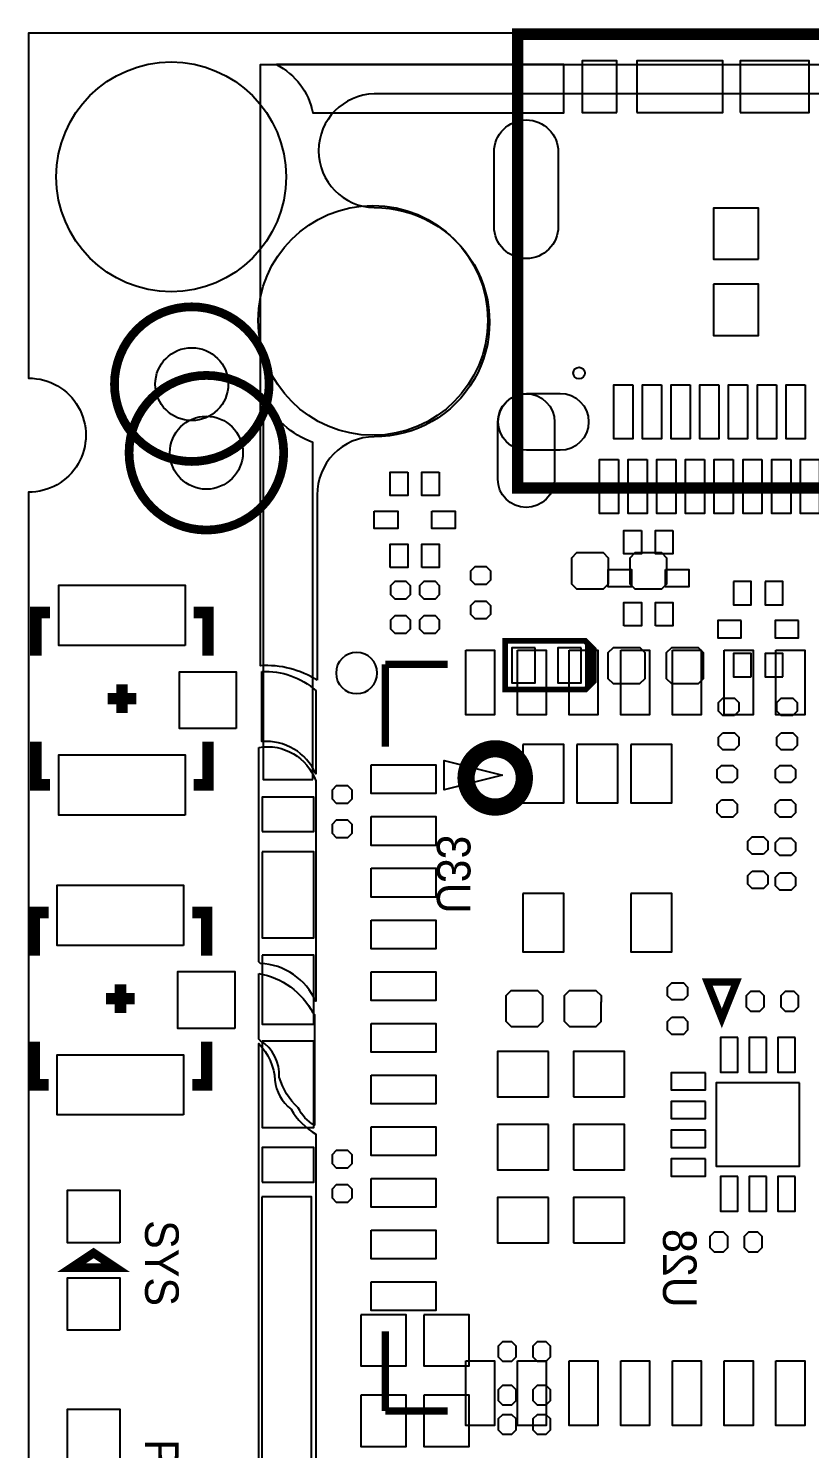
# Model space of a CAD drawing. Extents: x 0 to 69.6, y 0 to 50.1.
# Drawn here: x 0 to 13.6, y 25.36 to 50.08 of the extents above; entities that cross this region are included whole.
import ezdxf

# ---------------------------------------------------------------- set-up
doc = ezdxf.new("R2010")
doc.units = 0
for name, color, linetype in [('BG_OUTLINE', 254, 'CONTINUOUS'), ('BG_SOLDERMASK_BOTTOM', 40, 'CONTINUOUS'), ('BG_SOLDERMASK_TOP', 2, 'CONTINUOUS'), ('PG_SILKSCREEN_BOTTOM', 12, 'CONTINUOUS'), ('PG_SILKSCREEN_TOP', 254, 'CONTINUOUS'), ('PIN_BOTTOM', 1, 'CONTINUOUS'), ('PIN_TOP', 110, 'CONTINUOUS')]:
    doc.layers.add(name, color=color, linetype=linetype)

msp = doc.modelspace()

# ---------------------------------------------------------------- linework, layer by layer
at = {"layer": 'BG_OUTLINE'}
msp.add_lwpolyline([(44.79798, 50.000002), (24.79802, 50.000002), (24.79802, 48.89754), (21.59508, 48.89754), (21.59508, 50.000002), (0.999998, 50.000002), (0.01999, 50.000002), (0, 50.000002), (0, 49.980012), (0, 49.010011), (0.000102, 49.010087, 0.002521), (0, 49.000004), (0, 45.400011), (0, 43.99534), (0.00762, 43.99534, -1.003849), (0, 42.0116), (0, 22.000007)], format="xyb", dxfattribs=at)
at = {"layer": 'BG_SOLDERMASK_BOTTOM'}
for points in [[(9.3218, 49.4538), (4.318, 49.4538, -0.22696), (4.953, 48.6156), (9.3218, 48.6156)], [(4.953, 37.0078), (4.953, 42.8752, -0.183624), (4.0894, 43.6372), (4.0894, 37.0078)]]:
    msp.add_lwpolyline(points, format="xyb", close=True, dxfattribs=at)
msp.add_lwpolyline([(4.064, 29.7434), (4.064, 21.4884), (4.9276, 21.4884), (4.9276, 29.7434)], close=True, dxfattribs=at)
at = {"layer": 'BG_SOLDERMASK_TOP'}
for points in [[(5.0292, 38.735, 0.157299), (4.0386, 38.989), (4.0386, 49.4538), (21.0566, 49.4538), (21.0566, 48.9458), (6.0198, 48.9458, 0.975674), (6.0198, 46.9646, -1.007364), (6.0198, 42.9768, 0.415165), (5.0292, 41.9608)], [(4.0132, 37.5666, -0.364299), (5.0038, 36.9824), (5.0038, 33.147, 0.283786), (4.0386, 33.8074), (4.0132, 33.8328)], [(6.0198, 8.128, -1.000247), (5.969, 4.1656), (4.1402, 4.1656), (4.0132, 4.2926), (4.0132, 32.4104, -0.173214), (4.2926, 31.7754, 0.205258), (4.572, 31.2674, 0.128606), (5.0038, 30.8356), (5.0038, 9.1694, 0.415088)]]:
    msp.add_lwpolyline(points, format="xyb", close=True, dxfattribs=at)
at = {"layer": 'PG_SILKSCREEN_BOTTOM', "const_width": 0.1524}
msp.add_lwpolyline([(4.445, 42.6974, 1), (1.7526, 42.6974, 1), (4.445, 42.6974)], format="xyb", dxfattribs=at)
at = {"layer": 'PG_SILKSCREEN_BOTTOM'}
msp.add_lwpolyline([(9.792005, 38.664007, 0.2, 0.2, 0), (9.792005, 39.324001, 0.1, 0.1, 0), (9.692005, 39.424, 0.1, 0.1, 0), (8.302015, 39.424, 0.1, 0.1, 0), (8.302015, 38.574015, 0.1, 0.1, 0), (9.702013, 38.574015, 0.1, 0.1, 0), (9.792005, 38.664007, 0.1, 0.1, 0)], format="xyseb", dxfattribs=at)
msp.add_lwpolyline([(8.255, 37.084), (7.239, 36.83), (7.239, 37.338)], close=True, dxfattribs=at)
at = {"layer": 'PG_SILKSCREEN_BOTTOM', "const_width": 0.127}
msp.add_lwpolyline([(11.818925, 33.484261), (12.072925, 32.849261), (12.326925, 33.484261), (11.818925, 33.484261)], dxfattribs=at)
at = {"layer": 'PG_SILKSCREEN_TOP'}
for points, const_width in [([(17.457014, 49.984635), (8.517026, 49.984635), (8.517026, 42.08465), (17.457014, 42.08465), (17.457014, 49.984635)], 0.2), ([(0.37813, 39.914957), (0.128143, 39.914957), (0.128143, 39.164971)], 0.2), ([(3.128137, 39.164971), (3.128137, 39.914957), (2.87815, 39.914957)], 0.2), ([(6.21599, 37.582704), (6.21599, 39.012012)], 0.127), ([(6.21599, 39.012012), (7.29869, 39.012012)], 0.127), ([(1.62814, 38.164948), (1.62814, 38.664972)], 0.2), ([(1.378128, 38.41496), (1.878152, 38.41496)], 0.2), ([(0.128143, 37.664949), (0.128143, 36.914963), (0.37813, 36.914963)], 0.2), ([(3.128137, 37.664949), (3.128137, 36.914963), (2.87815, 36.914963)], 0.2), ([(0.35273, 34.692717), (0.102743, 34.692717), (0.102743, 33.942731)], 0.2), ([(3.102737, 33.942731), (3.102737, 34.692717), (2.85275, 34.692717)], 0.2), ([(1.60274, 32.942708), (1.60274, 33.442732)], 0.2), ([(1.352728, 33.19272), (1.852752, 33.19272)], 0.2), ([(0.102743, 32.442709), (0.102743, 31.692723), (0.35273, 31.692723)], 0.2), ([(3.102737, 32.442709), (3.102737, 31.692723), (2.85275, 31.692723)], 0.2), ([(0.88138, 28.5115), (1.51638, 28.5115), (1.13538, 28.7655), (0.75438, 28.5115), (0.88138, 28.5115)], 0.1524), ([(6.21599, 26.011988), (6.21599, 27.402688)], 0.127), ([(7.302297, 26.011988), (6.21599, 26.011988)], 0.127)]:
    msp.add_lwpolyline(points, dxfattribs=dict(at, const_width=const_width))
for points, const_width in [([(4.191, 43.8912, 1), (1.4986, 43.8912, 1), (4.191, 43.8912)], 0.1524), ([(8.634806, 37.035689, 0.999996), (7.619797, 37.035715, 1.000004), (8.634806, 37.035689)], 0.299999)]:
    msp.add_lwpolyline(points, format="xyb", dxfattribs=dict(at, const_width=const_width))
for points in [[(6.074207, 38.862, 1), (5.355793, 38.862, 1)], [(4.064, 38.8874, -0.197825), (5.0038, 38.5572), (5.0038, 37.1094, 0.317859), (4.064, 37.6682)], [(4.0132, 33.6296, -0.233467), (4.953, 32.9438), (4.9784, 32.9184), (4.9784, 30.988, -0.157046), (4.699, 31.2928, -0.144198), (4.3688, 31.8262, 0.272498), (4.0386, 32.4612), (4.0132, 32.4866)]]:
    msp.add_lwpolyline(points, format="xyb", close=True, dxfattribs=at)
at = {"layer": 'PIN_BOTTOM'}
for points in [[(10.242093, 48.622788), (10.242093, 49.522786), (9.642094, 49.522786), (9.642094, 48.622788)], [(10.592092, 48.622801), (12.092089, 48.622801), (12.092089, 49.522799), (10.592092, 49.522799)], [(12.392101, 48.622801), (13.592099, 48.622801), (13.592099, 49.522799), (12.392101, 49.522799)], [(12.7127, 46.0645), (12.7127, 46.9535), (11.9253, 46.9535), (11.9253, 46.0645)], [(11.9253, 45.6295), (11.9253, 44.7405), (12.7127, 44.7405), (12.7127, 45.6295)], [(10.0965, 40.8559), (10.0965, 40.5257), (10.0965, 40.411095), (10.007905, 40.3225), (9.5504, 40.3225), (9.4615, 40.4114), (9.4615, 40.525395), (9.461805, 40.5257), (9.461805, 40.8686), (9.550705, 40.9575), (9.893605, 40.9575), (10.005289, 40.9575), (10.0965, 40.866289)], [(11.1125, 40.8559), (11.1125, 40.5257), (11.1125, 40.411095), (11.023905, 40.3225), (10.5664, 40.3225), (10.4775, 40.4114), (10.4775, 40.525395), (10.477805, 40.5257), (10.477805, 40.8686), (10.566705, 40.9575), (10.909605, 40.9575), (11.021289, 40.9575), (11.1125, 40.866289)], [(12.277598, 40.453208), (12.277598, 40.046808), (12.582398, 40.046808), (12.582398, 40.453208)], [(12.82761, 40.453208), (12.82761, 40.046808), (13.13241, 40.046808), (13.13241, 40.453208)], [(12.408205, 39.777416), (12.001805, 39.777416), (12.001805, 39.472616), (12.408205, 39.472616)], [(13.408203, 39.777416), (13.001803, 39.777416), (13.001803, 39.472616), (13.408203, 39.472616)], [(8.825205, 39.298804), (8.418805, 39.298804), (8.418805, 38.689204), (8.825205, 38.689204)], [(9.625203, 39.298804), (9.218803, 39.298804), (9.218803, 38.689204), (9.625203, 38.689204)], [(10.0965, 38.7731), (10.0965, 39.1033), (10.0965, 39.217905), (10.185095, 39.3065), (10.6426, 39.3065), (10.7315, 39.2176), (10.7315, 39.103605), (10.731195, 39.1033), (10.731195, 38.7604), (10.642295, 38.6715), (10.299395, 38.6715), (10.187711, 38.6715), (10.0965, 38.762711)], [(11.1125, 38.7731), (11.1125, 39.1033), (11.1125, 39.217905), (11.201095, 39.3065), (11.6586, 39.3065), (11.7475, 39.2176), (11.7475, 39.103605), (11.747195, 39.1033), (11.747195, 38.7604), (11.658295, 38.6715), (11.315395, 38.6715), (11.203711, 38.6715), (11.1125, 38.762711)], [(12.582398, 38.796824), (12.582398, 39.203224), (12.277598, 39.203224), (12.277598, 38.796824)], [(13.13241, 38.796824), (13.13241, 39.203224), (12.82761, 39.203224), (12.82761, 38.796824)], [(12.292, 38.122987), (12.092, 38.122987), (12.016994, 38.197993), (12.016994, 38.348006), (12.092, 38.423012), (12.292, 38.423012), (12.367006, 38.348006), (12.367006, 38.197993)], [(13.308, 38.122987), (13.108, 38.122987), (13.032994, 38.197993), (13.032994, 38.348006), (13.108, 38.423012), (13.308, 38.423012), (13.383006, 38.348006), (13.383006, 38.197993)], [(8.6106, 37.6174), (8.6106, 36.6014), (9.3218, 36.6014), (9.3218, 37.6174)], [(9.5504, 37.6174), (9.5504, 36.6014), (10.2616, 36.6014), (10.2616, 37.6174)], [(10.4902, 37.6174), (10.4902, 36.6014), (11.2014, 36.6014), (11.2014, 37.6174)], [(12.092, 37.823013), (12.292, 37.823013), (12.367006, 37.748007), (12.367006, 37.597994), (12.292, 37.522988), (12.092, 37.522988), (12.016994, 37.597994), (12.016994, 37.748007)], [(13.108, 37.823013), (13.308, 37.823013), (13.383006, 37.748007), (13.383006, 37.597994), (13.308, 37.522988), (13.108, 37.522988), (13.032994, 37.597994), (13.032994, 37.748007)], [(12.2666, 36.954587), (12.0666, 36.954587), (11.991594, 37.029593), (11.991594, 37.179606), (12.0666, 37.254612), (12.2666, 37.254612), (12.341606, 37.179606), (12.341606, 37.029593)], [(13.2826, 36.954587), (13.0826, 36.954587), (13.007594, 37.029593), (13.007594, 37.179606), (13.0826, 37.254612), (13.2826, 37.254612), (13.357606, 37.179606), (13.357606, 37.029593)], [(4.071201, 36.100207), (4.971199, 36.100207), (4.971199, 36.700206), (4.071201, 36.700206)], [(12.0666, 36.654613), (12.2666, 36.654613), (12.341606, 36.579607), (12.341606, 36.429594), (12.2666, 36.354588), (12.0666, 36.354588), (11.991594, 36.429594), (11.991594, 36.579607)], [(13.0826, 36.654613), (13.2826, 36.654613), (13.357606, 36.579607), (13.357606, 36.429594), (13.2826, 36.354588), (13.0826, 36.354588), (13.007594, 36.429594), (13.007594, 36.579607)], [(12.8, 35.709987), (12.6, 35.709987), (12.524994, 35.784993), (12.524994, 35.935006), (12.6, 36.010012), (12.8, 36.010012), (12.875006, 35.935006), (12.875006, 35.784993)], [(13.2826, 35.684587), (13.0826, 35.684587), (13.007594, 35.759593), (13.007594, 35.909606), (13.0826, 35.984612), (13.2826, 35.984612), (13.357606, 35.909606), (13.357606, 35.759593)], [(4.071201, 35.750208), (4.071201, 34.250211), (4.971199, 34.250211), (4.971199, 35.750208)], [(12.6, 35.410013), (12.8, 35.410013), (12.875006, 35.335007), (12.875006, 35.184994), (12.8, 35.109988), (12.6, 35.109988), (12.524994, 35.184994), (12.524994, 35.335007)], [(13.0826, 35.384613), (13.2826, 35.384613), (13.357606, 35.309607), (13.357606, 35.159594), (13.2826, 35.084588), (13.0826, 35.084588), (13.007594, 35.159594), (13.007594, 35.309607)], [(8.6106, 35.0266), (8.6106, 34.0106), (9.3218, 34.0106), (9.3218, 35.0266)], [(10.4902, 35.0266), (10.4902, 34.0106), (11.2014, 34.0106), (11.2014, 35.0266)], [(4.071201, 33.950199), (4.071201, 32.750201), (4.971199, 32.750201), (4.971199, 33.950199)], [(11.403, 33.169987), (11.203, 33.169987), (11.127994, 33.244993), (11.127994, 33.395006), (11.203, 33.470012), (11.403, 33.470012), (11.478006, 33.395006), (11.478006, 33.244993)], [(8.3185, 32.8041), (8.3185, 33.1343), (8.3185, 33.248905), (8.407095, 33.3375), (8.8646, 33.3375), (8.9535, 33.2486), (8.9535, 33.134605), (8.953195, 33.1343), (8.953195, 32.7914), (8.864295, 32.7025), (8.521395, 32.7025), (8.409711, 32.7025), (8.3185, 32.793711)], [(9.3345, 32.8041), (9.3345, 33.1343), (9.3345, 33.248905), (9.423095, 33.3375), (9.8806, 33.3375), (9.9695, 33.2486), (9.9695, 33.134605), (9.969195, 33.1343), (9.969195, 32.7914), (9.880295, 32.7025), (9.537395, 32.7025), (9.425711, 32.7025), (9.3345, 32.793711)], [(12.804013, 33.247), (12.804013, 33.047), (12.729007, 32.971994), (12.578994, 32.971994), (12.503988, 33.047), (12.503988, 33.247), (12.578994, 33.322006), (12.729007, 33.322006)], [(13.103987, 33.047), (13.103987, 33.247), (13.178993, 33.322006), (13.329006, 33.322006), (13.404012, 33.247), (13.404012, 33.047), (13.329006, 32.971994), (13.178993, 32.971994)], [(11.203, 32.870013), (11.403, 32.870013), (11.478006, 32.795007), (11.478006, 32.644994), (11.403, 32.569988), (11.203, 32.569988), (11.127994, 32.644994), (11.127994, 32.795007)], [(4.071201, 32.450189), (4.071201, 30.950192), (4.971199, 30.950192), (4.971199, 32.450189)], [(12.349924, 32.514261), (12.049925, 32.514261), (12.049925, 31.914262), (12.349924, 31.914262)], [(12.849923, 32.514261), (12.549924, 32.514261), (12.549924, 31.914262), (12.849923, 31.914262)], [(13.349922, 32.514261), (13.049923, 32.514261), (13.049923, 31.914262), (13.349922, 31.914262)], [(9.0535, 32.2707), (8.1645, 32.2707), (8.1645, 31.4833), (9.0535, 31.4833)], [(9.4885, 31.4833), (10.3775, 31.4833), (10.3775, 32.2707), (9.4885, 32.2707)], [(11.789867, 31.904267), (11.18997, 31.904267), (11.18997, 31.604267), (11.789867, 31.604267)], [(13.424929, 31.729261), (11.974919, 31.729261), (11.974919, 30.279251), (13.424929, 30.279251)], [(11.789867, 31.404268), (11.18997, 31.404268), (11.18997, 31.104269), (11.789867, 31.104269)], [(9.0535, 31.0007), (8.1645, 31.0007), (8.1645, 30.2133), (9.0535, 30.2133)], [(9.4885, 30.2133), (10.3775, 30.2133), (10.3775, 31.0007), (9.4885, 31.0007)], [(11.789867, 30.904244), (11.18997, 30.904244), (11.18997, 30.604244), (11.789867, 30.604244)], [(4.071201, 30.000194), (4.971199, 30.000194), (4.971199, 30.600193), (4.071201, 30.600193)], [(11.789867, 30.404244), (11.18997, 30.404244), (11.18997, 30.104245), (11.789867, 30.104245)], [(12.349924, 30.09425), (12.049925, 30.09425), (12.049925, 29.494251), (12.349924, 29.494251)], [(12.849923, 30.09425), (12.549924, 30.09425), (12.549924, 29.494251), (12.849923, 29.494251)], [(13.349922, 30.09425), (13.049923, 30.09425), (13.049923, 29.494251), (13.349922, 29.494251)], [(9.0535, 29.7307), (8.1645, 29.7307), (8.1645, 28.9433), (9.0535, 28.9433)], [(9.4885, 28.9433), (10.3775, 28.9433), (10.3775, 29.7307), (9.4885, 29.7307)], [(12.169013, 29.056), (12.169013, 28.856), (12.094007, 28.780994), (11.943994, 28.780994), (11.868988, 28.856), (11.868988, 29.056), (11.943994, 29.131006), (12.094007, 29.131006)], [(12.468987, 28.856), (12.468987, 29.056), (12.543993, 29.131006), (12.694006, 29.131006), (12.769012, 29.056), (12.769012, 28.856), (12.694006, 28.780994), (12.543993, 28.780994)], [(5.787288, 27.687499), (5.787288, 26.798499), (6.574688, 26.798499), (6.574688, 27.687499)], [(6.887312, 27.687499), (6.887312, 26.798499), (7.674712, 26.798499), (7.674712, 27.687499)], [(8.486013, 27.151), (8.486013, 26.951), (8.411007, 26.875994), (8.260994, 26.875994), (8.185988, 26.951), (8.185988, 27.151), (8.260994, 27.226006), (8.411007, 27.226006)], [(8.785987, 26.951), (8.785987, 27.151), (8.860993, 27.226006), (9.011006, 27.226006), (9.086012, 27.151), (9.086012, 26.951), (9.011006, 26.875994), (8.860993, 26.875994)], [(8.486013, 26.389), (8.486013, 26.189), (8.411007, 26.113994), (8.260994, 26.113994), (8.185988, 26.189), (8.185988, 26.389), (8.260994, 26.464006), (8.411007, 26.464006)], [(8.785987, 26.189), (8.785987, 26.389), (8.860993, 26.464006), (9.011006, 26.464006), (9.086012, 26.389), (9.086012, 26.189), (9.011006, 26.113994), (8.860993, 26.113994)], [(5.787288, 26.287501), (5.787288, 25.398501), (6.574688, 25.398501), (6.574688, 26.287501)], [(6.887312, 26.287501), (6.887312, 25.398501), (7.674712, 25.398501), (7.674712, 26.287501)], [(8.486013, 25.881), (8.486013, 25.681), (8.411007, 25.605994), (8.260994, 25.605994), (8.185988, 25.681), (8.185988, 25.881), (8.260994, 25.956006), (8.411007, 25.956006)], [(8.785987, 25.681), (8.785987, 25.881), (8.860993, 25.956006), (9.011006, 25.956006), (9.086012, 25.881), (9.086012, 25.681), (9.011006, 25.605994), (8.860993, 25.605994)]]:
    msp.add_lwpolyline(points, close=True, dxfattribs=at)
for points in [[(8.108213, 46.63694), (8.108213, 47.93234, -1), (9.225813, 47.93234), (9.225813, 46.63694, -1)], [(8.171713, 42.239336), (8.171713, 43.229936, -1), (9.162313, 43.229936), (9.162313, 42.239336, -1)], [(9.259113, 42.739335), (8.674913, 42.739335, -1), (8.674913, 43.729935), (9.259113, 43.729935, -1)]]:
    msp.add_lwpolyline(points, format="xyb", close=True, dxfattribs=at)
for centre, radius in [((2.485847, 47.500007), 1.999996), ((5.99948, 45.00118), 1.999996), ((9.587027, 44.084646), 0.1), ((3.0988, 42.6974), 0.635)]:
    msp.add_circle(centre, radius, dxfattribs=at)
at = {"layer": 'PIN_TOP'}
for points in [[(8.108213, 46.63694), (8.108213, 47.93234, -1), (9.225813, 47.93234), (9.225813, 46.63694, -1)], [(8.171713, 42.239336), (8.171713, 43.229936, -1), (9.162313, 43.229936), (9.162313, 42.239336, -1)], [(9.259113, 42.739335), (8.674913, 42.739335, -1), (8.674913, 43.729935), (9.259113, 43.729935, -1)]]:
    msp.add_lwpolyline(points, format="xyb", close=True, dxfattribs=at)
for points in [[(10.522026, 43.87944), (10.522026, 42.93964), (10.191826, 42.93964), (10.191826, 43.87944)], [(11.022228, 43.87944), (11.022228, 42.93964), (10.692028, 42.93964), (10.692028, 43.87944)], [(11.522024, 43.87944), (11.522024, 42.93964), (11.191824, 42.93964), (11.191824, 43.87944)], [(12.022226, 43.87944), (12.022226, 42.93964), (11.692026, 42.93964), (11.692026, 43.87944)], [(12.522022, 43.87944), (12.522022, 42.93964), (12.191822, 42.93964), (12.191822, 43.87944)], [(13.022224, 43.87944), (13.022224, 42.93964), (12.692024, 42.93964), (12.692024, 43.87944)], [(13.52202, 43.87944), (13.52202, 42.93964), (13.19182, 42.93964), (13.19182, 43.87944)], [(10.272014, 42.579442), (10.272014, 41.639642), (9.941814, 41.639642), (9.941814, 42.579442)], [(10.772216, 42.579442), (10.772216, 41.639642), (10.442016, 41.639642), (10.442016, 42.579442)], [(11.272012, 42.579442), (11.272012, 41.639642), (10.941812, 41.639642), (10.941812, 42.579442)], [(11.772214, 42.579442), (11.772214, 41.639642), (11.442014, 41.639642), (11.442014, 42.579442)], [(12.27201, 42.579442), (12.27201, 41.639642), (11.94181, 41.639642), (11.94181, 42.579442)], [(12.772212, 42.579442), (12.772212, 41.639642), (12.442012, 41.639642), (12.442012, 42.579442)], [(13.272008, 42.579442), (13.272008, 41.639642), (12.941808, 41.639642), (12.941808, 42.579442)], [(13.77221, 42.579442), (13.77221, 41.639642), (13.44201, 41.639642), (13.44201, 42.579442)], [(6.60339, 42.358208), (6.60339, 41.951808), (6.29859, 41.951808), (6.29859, 42.358208)], [(7.153402, 42.358208), (7.153402, 41.951808), (6.848602, 41.951808), (6.848602, 42.358208)], [(6.022797, 41.682416), (6.429197, 41.682416), (6.429197, 41.377616), (6.022797, 41.377616)], [(7.022795, 41.682416), (7.429195, 41.682416), (7.429195, 41.377616), (7.022795, 41.377616)], [(10.672394, 41.341192), (10.672394, 40.934792), (10.367594, 40.934792), (10.367594, 41.341192)], [(11.222406, 41.341192), (11.222406, 40.934792), (10.917606, 40.934792), (10.917606, 41.341192)], [(6.29859, 40.701824), (6.29859, 41.108224), (6.60339, 41.108224), (6.60339, 40.701824)], [(6.848602, 40.701824), (6.848602, 41.108224), (7.153402, 41.108224), (7.153402, 40.701824)], [(7.774, 40.408987), (7.974, 40.408987), (8.049006, 40.483993), (8.049006, 40.634006), (7.974, 40.709012), (7.774, 40.709012), (7.698994, 40.634006), (7.698994, 40.483993)], [(10.091801, 40.6654), (10.498201, 40.6654), (10.498201, 40.3606), (10.091801, 40.3606)], [(11.091799, 40.6654), (11.498199, 40.6654), (11.498199, 40.3606), (11.091799, 40.3606)], [(2.728138, 39.339965), (0.528142, 39.339965), (0.528142, 40.389975), (2.728138, 40.389975)], [(6.377, 40.154987), (6.577, 40.154987), (6.652006, 40.229993), (6.652006, 40.380006), (6.577, 40.455012), (6.377, 40.455012), (6.301994, 40.380006), (6.301994, 40.229993)], [(6.885, 40.154987), (7.085, 40.154987), (7.160006, 40.229993), (7.160006, 40.380006), (7.085, 40.455012), (6.885, 40.455012), (6.809994, 40.380006), (6.809994, 40.229993)], [(7.974, 40.109013), (7.774, 40.109013), (7.698994, 40.034007), (7.698994, 39.883994), (7.774, 39.808988), (7.974, 39.808988), (8.049006, 39.883994), (8.049006, 40.034007)], [(10.367594, 39.684808), (10.367594, 40.091208), (10.672394, 40.091208), (10.672394, 39.684808)], [(10.917606, 39.684808), (10.917606, 40.091208), (11.222406, 40.091208), (11.222406, 39.684808)], [(6.577, 39.855013), (6.377, 39.855013), (6.301994, 39.780007), (6.301994, 39.629994), (6.377, 39.554988), (6.577, 39.554988), (6.652006, 39.629994), (6.652006, 39.780007)], [(7.085, 39.855013), (6.885, 39.855013), (6.809994, 39.780007), (6.809994, 39.629994), (6.885, 39.554988), (7.085, 39.554988), (7.160006, 39.629994), (7.160006, 39.780007)], [(7.615999, 39.261986), (8.115998, 39.261986), (8.115998, 38.136995), (7.615999, 38.136995)], [(8.515998, 39.261986), (9.015997, 39.261986), (9.015997, 38.136995), (8.515998, 38.136995)], [(9.415996, 39.261986), (9.915995, 39.261986), (9.915995, 38.136995), (9.415996, 38.136995)], [(10.315994, 39.261986), (10.815993, 39.261986), (10.815993, 38.136995), (10.315994, 38.136995)], [(11.215992, 39.261986), (11.715991, 39.261986), (11.715991, 38.136995), (11.215992, 38.136995)], [(12.11599, 39.261986), (12.61599, 39.261986), (12.61599, 38.136995), (12.11599, 38.136995)], [(13.015989, 39.261986), (13.515988, 39.261986), (13.515988, 38.136995), (13.015989, 38.136995)], [(3.618433, 37.894666), (2.627833, 37.894666), (2.627833, 38.885266), (3.618433, 38.885266)], [(2.728138, 36.389958), (0.528142, 36.389958), (0.528142, 37.439968), (2.728138, 37.439968)], [(5.966015, 37.26199), (7.091007, 37.26199), (7.091007, 36.761992), (5.966015, 36.761992)], [(5.361, 36.598987), (5.561, 36.598987), (5.636006, 36.673993), (5.636006, 36.824006), (5.561, 36.899012), (5.361, 36.899012), (5.285994, 36.824006), (5.285994, 36.673993)], [(5.966015, 36.361992), (7.091007, 36.361992), (7.091007, 35.861993), (5.966015, 35.861993)], [(5.561, 36.299013), (5.361, 36.299013), (5.285994, 36.224007), (5.285994, 36.073994), (5.361, 35.998988), (5.561, 35.998988), (5.636006, 36.073994), (5.636006, 36.224007)], [(5.966015, 35.461994), (7.091007, 35.461994), (7.091007, 34.961995), (5.966015, 34.961995)], [(2.702738, 34.117725), (0.502742, 34.117725), (0.502742, 35.167735), (2.702738, 35.167735)], [(5.966015, 34.561996), (7.091007, 34.561996), (7.091007, 34.061997), (5.966015, 34.061997)], [(3.593033, 32.672426), (2.602433, 32.672426), (2.602433, 33.663026), (3.593033, 33.663026)], [(5.966015, 33.661998), (7.091007, 33.661998), (7.091007, 33.161999), (5.966015, 33.161999)], [(5.966015, 32.761999), (7.091007, 32.761999), (7.091007, 32.262), (5.966015, 32.262)], [(2.702738, 31.167718), (0.502742, 31.167718), (0.502742, 32.217728), (2.702738, 32.217728)], [(5.966015, 31.862001), (7.091007, 31.862001), (7.091007, 31.362002), (5.966015, 31.362002)], [(5.966015, 30.962003), (7.091007, 30.962003), (7.091007, 30.462004), (5.966015, 30.462004)], [(5.361, 30.248987), (5.561, 30.248987), (5.636006, 30.323993), (5.636006, 30.474006), (5.561, 30.549012), (5.361, 30.549012), (5.285994, 30.474006), (5.285994, 30.323993)], [(5.561, 29.949013), (5.361, 29.949013), (5.285994, 29.874007), (5.285994, 29.723994), (5.361, 29.648988), (5.561, 29.648988), (5.636006, 29.723994), (5.636006, 29.874007)], [(5.966015, 30.062005), (7.091007, 30.062005), (7.091007, 29.562006), (5.966015, 29.562006)], [(1.59258, 28.9433), (0.67818, 28.9433), (0.67818, 29.8577), (1.59258, 29.8577)], [(5.966015, 29.162007), (7.091007, 29.162007), (7.091007, 28.662008), (5.966015, 28.662008)], [(1.59258, 27.4193), (0.67818, 27.4193), (0.67818, 28.3337), (1.59258, 28.3337)], [(5.966015, 28.262009), (7.091007, 28.262009), (7.091007, 27.76201), (5.966015, 27.76201)], [(7.615999, 26.887005), (8.115998, 26.887005), (8.115998, 25.762014), (7.615999, 25.762014)], [(8.515998, 26.887005), (9.015997, 26.887005), (9.015997, 25.762014), (8.515998, 25.762014)], [(9.415996, 26.887005), (9.915995, 26.887005), (9.915995, 25.762014), (9.415996, 25.762014)], [(10.315994, 26.887005), (10.815993, 26.887005), (10.815993, 25.762014), (10.315994, 25.762014)], [(11.215992, 26.887005), (11.715991, 26.887005), (11.715991, 25.762014), (11.215992, 25.762014)], [(12.11599, 26.887005), (12.61599, 26.887005), (12.61599, 25.762014), (12.11599, 25.762014)], [(13.015989, 26.887005), (13.515988, 26.887005), (13.515988, 25.762014), (13.015989, 25.762014)], [(1.59258, 25.13076), (0.67818, 25.13076), (0.67818, 26.04516), (1.59258, 26.04516)]]:
    msp.add_lwpolyline(points, close=True, dxfattribs=at)
for centre, radius in [((2.485847, 47.500007), 1.999996), ((5.99948, 45.00118), 1.999996), ((2.8448, 43.8912), 0.635), ((9.587027, 44.084646), 0.1)]:
    msp.add_circle(centre, radius, dxfattribs=at)

# ---------------------------------------------------------------- texts
at = {"layer": 'PG_SILKSCREEN_BOTTOM', "text_generation_flag": 2, "width": 0.956522}
for s, p in [('U33', (7.112, 34.671)), ('U28', (11.049, 27.813))]:
    msp.add_text(s, height=0.5842, rotation=270, dxfattribs=at).set_placement(p)
at = {"layer": 'PG_SILKSCREEN_TOP', "width": 0.956522}
for s, p in [('SYS', (2.032, 29.337)), ('PWR', (2.032, 25.527))]:
    msp.add_text(s, height=0.5842, rotation=270, dxfattribs=at).set_placement(p)

doc.saveas('drawing.dxf')
